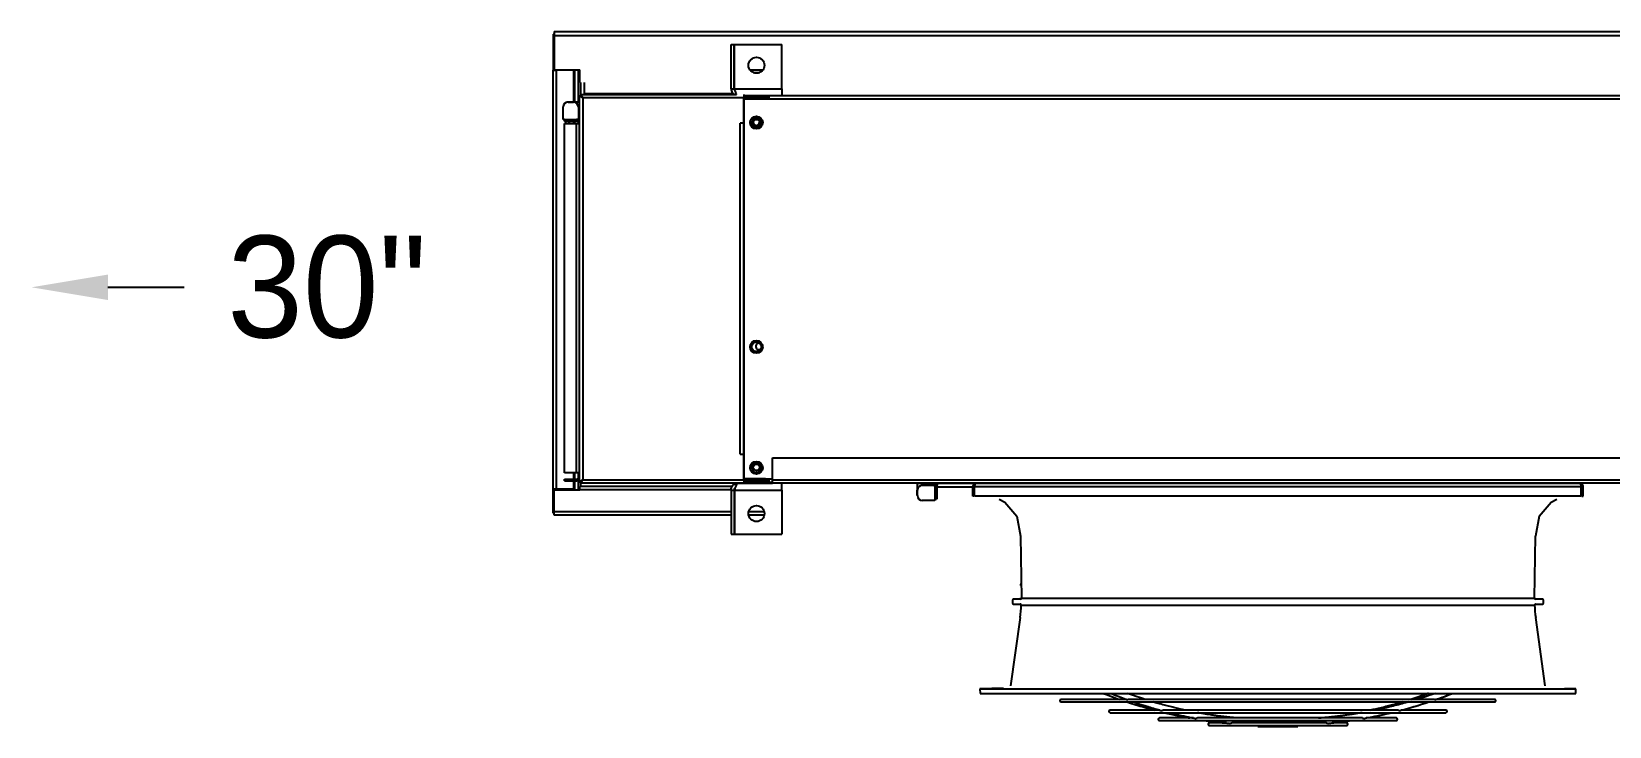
# Model space of a CAD drawing. Header units: inches. Extents: x 908 to 1218, y 494 to 690.
# Drawn here: x 1116.89 to 1147.91, y 617.64 to 631.29 of the extents above; entities that cross this region are included whole.
import ezdxf

# ---------------------------------------------------------------- set-up
doc = ezdxf.new("R2010")
doc.units = ezdxf.units.IN
doc.header["$MEASUREMENT"] = 0

msp = doc.modelspace()

# ---------------------------------------------------------------- linework, layer by layer
at = {"linetype": 'Continuous', "lineweight": 25}
for p, q in [((1127.1421, 631.2354), (1127.1421, 630.5323)), ((1127.1421, 631.2354), (1127.1671, 631.2354)), ((1127.1671, 631.2881), (1127.1671, 631.2096)), ((1127.1671, 631.2881), (1129.5146, 631.2881)), ((1127.1671, 631.2096), (1127.1671, 630.5393)), ((1127.1671, 631.2096), (1129.5146, 631.2096)), ((1130.5771, 631.2881), (1192.2026, 631.2881)), ((1130.5771, 631.2096), (1192.2026, 631.2096)), ((1130.6398, 630.1643), (1130.6398, 631.0323)), ((1130.6398, 631.0323), (1130.7048, 631.0323)), ((1130.7048, 630.1643), (1130.7048, 631.0323)), ((1130.7084, 631.0323), (1131.6398, 631.0323)), ((1130.7084, 630.1643), (1130.7084, 631.0323)), ((1131.6398, 630.1643), (1131.6398, 631.0323)), ((1127.1421, 622.2979), (1127.1421, 630.5323)), ((1127.1421, 630.5323), (1127.2086, 630.5323)), ((1127.1671, 630.5323), (1127.1671, 630.5393)), ((1127.1671, 630.5393), (1127.6671, 630.5393)), ((1127.1921, 630.5393), (1127.1921, 630.5323)), ((1127.1959, 630.5323), (1127.1959, 630.5393)), ((1127.2086, 622.2979), (1127.2086, 630.5323)), ((1127.5483, 630.5323), (1127.2086, 630.5323)), ((1127.2624, 630.5323), (1127.2624, 630.5393)), ((1127.5483, 629.9021), (1127.5483, 630.5323)), ((1127.5709, 629.9021), (1127.5709, 630.5393)), ((1127.6374, 630.5393), (1127.6374, 629.9021)), ((1127.6671, 630.4838), (1127.6671, 630.5393)), ((1130.7048, 630.5393), (1130.7084, 630.5393)), ((1131.0099, 630.5393), (1131.2698, 630.5393)), ((1127.6671, 630.2858), (1127.6671, 630.4838)), ((1127.6789, 630.2858), (1127.6789, 630.0257)), ((1127.7529, 630.2858), (1127.7529, 630.0676)), ((1130.7048, 630.4838), (1130.7084, 630.4838)), ((1130.7048, 630.2858), (1130.7084, 630.2858)), ((1131.0752, 630.4838), (1131.2045, 630.4838)), ((1127.4362, 629.9018), (1127.5457, 629.9018)), ((1127.6614, 629.9021), (1127.4364, 629.9021)), ((1127.6614, 622.4452), (1127.6614, 630.0257)), ((1127.6614, 630.0257), (1127.6864, 630.0257)), ((1127.69, 630.0542), (1130.7494, 630.0542)), ((1127.69, 630.0542), (1127.69, 630.0292)), ((1130.8894, 629.9877), (1127.7279, 629.9877)), ((1127.7279, 629.9877), (1127.7279, 622.4832)), ((1127.7529, 630.0676), (1127.7529, 630.0542)), ((1130.6841, 630.0676), (1127.7529, 630.0676)), ((1130.6398, 630.1643), (1130.7048, 630.1643)), ((1130.7084, 630.1643), (1131.6398, 630.1643)), ((1130.8894, 630.0509), (1130.8894, 629.9877)), ((1130.8894, 630.0323), (1131.3898, 630.0323)), ((1131.3114, 630.0261), (1130.8894, 630.0261)), ((1130.8898, 630.0011), (1130.8894, 630.0011)), ((1130.8894, 629.4877), (1130.8894, 629.9877)), ((1130.8896, 630.0323), (1130.8896, 630.0261)), ((1130.8896, 630.0011), (1130.8896, 629.966)), ((1130.8896, 622.5049), (1130.8896, 629.966)), ((1131.3114, 629.966), (1130.8896, 629.966)), ((1130.8898, 630.0011), (1130.8898, 629.9696)), ((1131.3114, 630.0011), (1130.8898, 630.0011)), ((1131.3114, 629.9696), (1130.8898, 629.9696)), ((1130.8898, 629.9658), (1130.8898, 622.5051)), ((1130.8898, 629.9658), (1131.3898, 629.9658)), ((1131.3114, 630.0011), (1131.3114, 630.0261)), ((1131.3114, 630.0011), (1131.3114, 629.9696)), ((1131.3114, 629.9658), (1131.3114, 629.966)), ((1131.3898, 629.9658), (1131.3898, 630.0323)), ((1131.3898, 630.0323), (1191.3898, 630.0323)), ((1131.3898, 629.9658), (1191.3898, 629.9658)), ((1131.6398, 630.1643), (1131.6398, 630.0323)), ((1127.3424, 629.5581), (1127.3424, 629.8081)), ((1127.6394, 629.8081), (1127.6394, 629.5581)), ((1127.6394, 629.6051), (1127.6614, 629.6051)), ((1127.3659, 629.5581), (1127.3424, 629.5581)), ((1127.3659, 629.5581), (1127.6054, 629.5581)), ((1127.3659, 629.5266), (1127.3659, 629.5581)), ((1127.3659, 629.5266), (1127.6054, 629.5266)), ((1127.3659, 622.6206), (1127.3659, 629.4851)), ((1127.3659, 629.4851), (1127.6054, 629.4851)), ((1127.5483, 629.4851), (1127.5483, 629.5266)), ((1127.5709, 629.4851), (1127.5709, 629.5266)), ((1127.6054, 629.5266), (1127.6054, 629.5581)), ((1127.6394, 629.5581), (1127.6054, 629.5581)), ((1127.6054, 622.6206), (1127.6054, 629.4851)), ((1127.6054, 629.4851), (1127.6614, 629.4851)), ((1127.6374, 629.5581), (1127.6374, 629.5507)), ((1127.6374, 629.5116), (1127.6374, 629.4851)), ((1130.8894, 629.4877), (1130.8229, 629.4877)), ((1130.8229, 622.9832), (1130.8229, 629.4877)), ((1130.8894, 629.4877), (1130.8894, 622.9832)), ((1118.3921, 626.2642), (1119.8921, 626.2642)), ((1130.8229, 622.9832), (1130.8894, 622.9832)), ((1130.8894, 622.4832), (1130.8894, 622.9832)), ((1131.4563, 622.9136), (1191.3233, 622.9136)), ((1131.4563, 622.4801), (1131.4563, 622.9136)), ((1127.6054, 622.6206), (1127.3659, 622.6206)), ((1127.3659, 622.4641), (1127.3659, 622.4956)), ((1127.3659, 622.4956), (1127.6054, 622.4956)), ((1127.3659, 622.4641), (1127.6054, 622.4641)), ((1127.5483, 622.4956), (1127.5483, 622.6206)), ((1127.5483, 622.2979), (1127.5483, 622.4641)), ((1127.5709, 622.4956), (1127.5709, 622.6206)), ((1127.5709, 622.2846), (1127.5709, 622.4641)), ((1127.6614, 622.6206), (1127.6054, 622.6206)), ((1127.6054, 622.4956), (1127.6054, 622.4641)), ((1127.6374, 622.6206), (1127.6374, 622.5106)), ((1127.6374, 622.4714), (1127.6374, 622.2846)), ((1127.6469, 622.4956), (1127.6469, 622.6206)), ((1127.6614, 622.4956), (1127.6469, 622.4956)), ((1127.6614, 622.4452), (1127.6864, 622.4452)), ((1127.6789, 622.4452), (1127.6789, 622.3511)), ((1127.69, 622.4167), (1127.69, 622.4417)), ((1127.7279, 622.4832), (1130.8894, 622.4832)), ((1130.8894, 622.4832), (1130.8894, 622.4167)), ((1130.8894, 622.4698), (1130.8898, 622.4698)), ((1130.8894, 622.4448), (1131.3114, 622.4448)), ((1130.8896, 622.4698), (1130.8896, 622.5049)), ((1131.3114, 622.5049), (1130.8896, 622.5049)), ((1130.8898, 622.5051), (1131.3898, 622.5051)), ((1130.8898, 622.4698), (1130.8898, 622.5013)), ((1131.3114, 622.5013), (1130.8898, 622.5013)), ((1131.3114, 622.4698), (1130.8898, 622.4698)), ((1130.9626, 622.5049), (1130.9626, 622.5013)), ((1131.3155, 622.5051), (1131.3114, 622.5049)), ((1131.3114, 622.5049), (1131.3114, 622.5051)), ((1131.3114, 622.4698), (1131.3114, 622.5013)), ((1131.3114, 622.4698), (1131.3114, 622.4448)), ((1131.3898, 622.4461), (1131.3114, 622.4461)), ((1131.3898, 622.4386), (1131.3898, 622.5051)), ((1131.3898, 622.5051), (1131.4563, 622.5051)), ((1131.3898, 622.4386), (1131.4563, 622.4386)), ((1131.4563, 622.4801), (1191.3233, 622.4801)), ((1131.4563, 622.4136), (1131.4563, 622.4801)), ((1127.2086, 622.2979), (1127.1421, 622.2979)), ((1127.1421, 621.8292), (1127.1421, 622.2979)), ((1127.1671, 622.2846), (1127.1671, 622.2979)), ((1127.1671, 622.2846), (1127.6671, 622.2846)), ((1127.1671, 621.8551), (1127.1671, 622.2846)), ((1127.1921, 622.2979), (1127.1921, 622.2846)), ((1127.1959, 622.2846), (1127.1959, 622.2979)), ((1127.5483, 622.2979), (1127.2086, 622.2979)), ((1127.2624, 622.2846), (1127.2624, 622.2979)), ((1127.6671, 622.2846), (1127.6671, 622.3511)), ((1130.6609, 622.3511), (1127.6671, 622.3511)), ((1130.6403, 622.2846), (1127.6671, 622.2846)), ((1130.8894, 622.4167), (1127.69, 622.4167)), ((1130.6398, 622.2816), (1130.7048, 622.2816)), ((1130.6398, 622.2816), (1130.6398, 621.4136)), ((1130.7048, 622.2816), (1130.7048, 621.4136)), ((1130.7093, 622.2846), (1130.7052, 622.2846)), ((1130.7084, 622.2816), (1131.6398, 622.2816)), ((1130.7084, 622.2816), (1130.7084, 621.4136)), ((1130.7718, 622.4136), (1131.4563, 622.4136)), ((1191.3233, 622.4136), (1131.4563, 622.4136)), ((1131.6398, 622.2816), (1131.6398, 622.4136)), ((1131.6398, 622.2816), (1131.6398, 621.4136)), ((1134.2994, 622.1713), (1134.2994, 622.2808)), ((1134.2994, 622.2808), (1134.3044, 622.2808)), ((1134.2994, 622.1713), (1134.3044, 622.1713)), ((1134.3042, 622.2808), (1134.3042, 622.4136)), ((1134.3044, 622.1713), (1134.3044, 622.2808)), ((1134.3982, 622.3746), (1134.6482, 622.3746)), ((1134.6012, 622.4136), (1134.6012, 622.3746)), ((1134.6482, 622.3746), (1134.6482, 622.3406)), ((1134.6499, 622.3511), (1134.6482, 622.3511)), ((1134.6482, 622.3406), (1134.6797, 622.3406)), ((1134.6482, 622.3406), (1134.6482, 622.1011)), ((1134.6797, 622.3406), (1134.6797, 622.1011)), ((1134.6832, 622.2846), (1134.6797, 622.2846)), ((1134.684, 622.3511), (1134.6812, 622.3511)), ((1134.6832, 622.3406), (1134.6832, 622.1011)), ((1135.3898, 622.3406), (1134.6832, 622.3406)), ((1135.3898, 622.3471), (1135.4148, 622.3471)), ((1135.3898, 622.1636), (1135.3898, 622.3471)), ((1135.4148, 622.1636), (1135.3898, 622.1636)), ((1135.4148, 622.3471), (1135.4148, 622.1636)), ((1135.4287, 622.3406), (1135.4148, 622.3406)), ((1147.3509, 622.3471), (1135.4287, 622.3471)), ((1135.4287, 622.1636), (1135.4287, 622.3471)), ((1147.3509, 622.1636), (1135.4287, 622.1636)), ((1147.3509, 622.1636), (1147.3509, 622.3471)), ((1147.3648, 622.3406), (1147.3509, 622.3406)), ((1147.3898, 622.3471), (1147.3648, 622.3471)), ((1147.3648, 622.3471), (1147.3648, 622.1636)), ((1147.3648, 622.1636), (1147.3898, 622.1636)), ((1147.3898, 622.1636), (1147.3898, 622.3471)), ((1127.1671, 621.8292), (1127.1421, 621.8292)), ((1127.1671, 621.7886), (1127.1671, 621.8551)), ((1130.6398, 621.8551), (1127.1671, 621.8551)), ((1130.7084, 621.8551), (1130.7048, 621.8551)), ((1131.292, 621.8551), (1130.9876, 621.8551)), ((1134.6482, 622.0776), (1134.3982, 622.0776)), ((1134.6482, 622.1011), (1134.6482, 622.0776)), ((1134.6482, 622.1011), (1134.6797, 622.1011)), ((1135.9078, 622.1011), (1136.0223, 622.0449)), ((1136.0223, 622.0449), (1136.2587, 621.7656)), ((1146.521, 621.7656), (1146.7574, 622.0449)), ((1146.7574, 622.0449), (1146.8718, 622.1011)), ((1130.6398, 621.7886), (1127.1671, 621.7886)), ((1130.7084, 621.7886), (1130.7048, 621.7886)), ((1131.2929, 621.7886), (1130.9867, 621.7886)), ((1130.6398, 621.4136), (1130.7048, 621.4136)), ((1130.7084, 621.4136), (1131.6398, 621.4136)), ((1136.3308, 621.373), (1136.3477, 620.1576)), ((1146.4319, 620.1576), (1146.4489, 621.373)), ((1136.3355, 620.4091), (1136.339, 620.4228)), ((1136.3442, 620.4091), (1136.3355, 620.4091)), ((1136.3355, 620.4091), (1136.338, 620.4078)), ((1136.339, 620.4228), (1136.338, 620.4078)), ((1136.338, 620.4078), (1136.3442, 620.4058)), ((1136.3433, 620.4741), (1136.339, 620.4228)), ((1136.339, 620.4228), (1136.3438, 620.4374)), ((1136.1733, 620.1156), (1136.1733, 620.0619)), ((1136.3284, 620.1376), (1136.1926, 620.1353)), ((1136.1926, 620.0422), (1136.3265, 620.0399)), ((1136.3355, 620.1621), (1136.338, 620.1634)), ((1136.3476, 620.1621), (1136.3355, 620.1621)), ((1136.3355, 620.1621), (1136.339, 620.1484)), ((1136.338, 620.1634), (1136.3476, 620.1665)), ((1136.339, 620.1484), (1136.338, 620.1634)), ((1136.339, 620.1484), (1136.3409, 620.1425)), ((1136.339, 620.1484), (1136.3395, 620.1413)), ((1136.3458, 620.0194), (1146.4338, 620.0194)), ((1136.3477, 620.1576), (1146.4319, 620.1576)), ((1146.587, 620.1353), (1146.4513, 620.1376)), ((1146.4532, 620.0399), (1146.587, 620.0422)), ((1146.6064, 620.0619), (1146.6064, 620.1156)), ((1136.324, 619.7795), (1136.1352, 618.436)), ((1146.6445, 618.436), (1146.4556, 619.7795)), ((1135.7599, 618.3796), (1135.5335, 618.3756)), ((1135.5335, 618.3756), (1135.5351, 618.2876)), ((1135.5335, 618.3756), (1147.2461, 618.3756)), ((1138.4151, 618.168), (1137.1292, 618.168)), ((1137.1292, 618.1188), (1145.6504, 618.1188)), ((1144.4478, 618.168), (1138.4693, 618.168)), ((1145.6504, 618.168), (1144.5026, 618.168)), ((1146.4695, 618.2863), (1146.4695, 618.2876)), ((1146.5097, 618.2863), (1146.5097, 618.2876)), ((1146.5496, 618.2863), (1146.5496, 618.2876)), ((1146.5542, 618.2876), (1146.5542, 618.2863)), ((1146.5895, 618.2863), (1146.5895, 618.2876)), ((1146.6309, 618.2876), (1146.6309, 618.2863)), ((1147.2461, 618.3756), (1147.0197, 618.3796)), ((1147.2446, 618.2876), (1147.2461, 618.3756)), ((1139.0716, 617.9574), (1138.0905, 617.9574)), ((1138.0905, 617.9082), (1144.6891, 617.9082)), ((1139.7299, 617.8036), (1139.0626, 617.8036)), ((1143.7526, 617.9574), (1139.1339, 617.9574)), ((1143.0498, 617.8036), (1139.8055, 617.8036)), ((1143.7171, 617.8036), (1143.1265, 617.8036)), ((1144.6891, 617.9574), (1143.8144, 617.9574)), ((1139.0626, 617.7543), (1143.7171, 617.7543)), ((1140.377, 617.7071), (1140.0419, 617.7071)), ((1140.0419, 617.6579), (1142.7377, 617.6579)), ((1142.3416, 617.7071), (1140.4822, 617.7071)), ((1140.9961, 617.6577), (1140.9961, 617.638)), ((1140.9961, 617.6577), (1141.7835, 617.6577)), ((1140.9961, 617.638), (1141.7835, 617.638)), ((1141.7835, 617.638), (1141.7835, 617.6577)), ((1142.7377, 617.7071), (1142.4574, 617.7071))]:
    msp.add_line(p, q, dxfattribs=at)
for p, q in [((1129.5146, 631.2881), (1130.5771, 631.2881)), ((1129.5146, 631.2096), (1130.5771, 631.2096)), ((1134.3042, 622.4136), (1147.3233, 622.4136)), ((1136.2587, 621.7656), (1136.3308, 621.373)), ((1146.521, 621.7656), (1146.4489, 621.373))]:
    msp.add_line(p, q)
at = {"linetype": 'Continuous', "lineweight": 25, "flags": 128}
for points in [[(1127.7279, 629.9877), (1127.7279, 629.9877)], [(1127.7279, 622.4832), (1127.7279, 622.4832)]]:
    msp.add_lwpolyline(points, dxfattribs=at)
at = {"linetype": 'Continuous', "lineweight": 25}
for centre, radius in [((1131.1398, 630.6261), 0.1562), ((1131.1398, 629.5011), 0.125), ((1131.1398, 629.5011), 0.0938), ((1131.1398, 629.5011), 0.0625), ((1131.1398, 625.0948), 0.125), ((1131.1398, 625.0948), 0.0938), ((1131.1398, 622.7198), 0.125), ((1131.1398, 622.7198), 0.0938), ((1131.1398, 622.7273), 0.0625), ((1131.1398, 621.8198), 0.1563)]:
    msp.add_circle(centre, radius, dxfattribs=at)
for centre, radius, start, end in [((1127.4362, 629.8081), 0.0938, 90, 180), ((1127.4364, 629.8083), 0.0938, 90, 135.06827), ((1127.5457, 629.8081), 0.0938, 0, 90), ((1127.4233, 629.5323), 0.0497, 186.63696, 251.75908), ((1127.4233, 629.5323), 0.0497, 288.24092, 353.36304), ((1127.6054, 629.4851), 0.073, 39.90374, 90), ((1127.6054, 629.4851), 0.0415, 0, 90), ((1131.1398, 629.5086), 0.0625, 183.43981, 356.56019), ((1131.1867, 625.1026), 0.0625, 73.18559, 305.5796), ((1127.6054, 622.5371), 0.0415, 270, 0), ((1127.6054, 622.5371), 0.073, 270, 320.09626), ((1131.4563, 622.4801), 0.0665, 218.61324, 270), ((1134.3979, 622.1713), 0.0938, 180, 270), ((1134.3982, 622.2808), 0.0938, 90, 180), ((1134.3982, 622.1713), 0.0938, 180, 270), ((1136.193, 620.1156), 0.0197, 91, 180), ((1136.193, 620.0619), 0.0197, 180, 269), ((1133.8873, 620.122), 2.4606, 352, 357.61022), ((1136.3261, 620.0202), 0.0197, 357.61022, 89), ((1136.328, 620.1573), 0.0197, 271, 0.79863), ((1146.4516, 620.1573), 0.0197, 179.20137, 269), ((1146.4535, 620.0202), 0.0197, 91, 182.38978), ((1148.8923, 620.122), 2.4606, 182.38978, 188), ((1146.5867, 620.1156), 0.0197, 0, 89), ((1146.5867, 620.0619), 0.0197, 271, 0), ((1137.1292, 618.1434), 0.0246, 90, 270), ((1145.6504, 618.1434), 0.0246, 270, 90), ((1138.0905, 617.9328), 0.0246, 90, 270), ((1139.0626, 617.7789), 0.0246, 90, 270), ((1143.7171, 617.7789), 0.0246, 270, 90), ((1144.6891, 617.9328), 0.0246, 270, 90), ((1140.0419, 617.6825), 0.0246, 90, 270), ((1142.7377, 617.6825), 0.0246, 270, 90)]:
    msp.add_arc(centre, radius, start, end, dxfattribs=at)
for points, knots in [([(1127.6614, 630.0257), (1127.6619, 630.0251), (1127.6628, 630.0241), (1127.6689, 630.0215), (1127.6766, 630.0181), (1127.6872, 630.0127), (1127.7036, 630.0022), (1127.7188, 629.9932), (1127.7279, 629.9877)], [0, 0, 0, 0, 0.1570937, 0.2974345, 0.4217231, 0.5309915, 0.7167197, 1, 1, 1, 1]), ([(1127.6864, 630.0257), (1127.6867, 630.0251), (1127.6873, 630.0241), (1127.6911, 630.0214), (1127.696, 630.018), (1127.7027, 630.0125), (1127.7129, 630.002), (1127.7223, 629.9931), (1127.7279, 629.9877)], [0, 0, 0, 0, 0.1438783, 0.2741172, 0.392286, 0.5004923, 0.6949802, 1, 1, 1, 1]), ([(1127.7279, 629.9877), (1127.7235, 629.995), (1127.7139, 630.0109), (1127.7013, 630.0312), (1127.6938, 630.0462), (1127.6907, 630.0532), (1127.6902, 630.0539), (1127.69, 630.0542)], [0, 0, 0, 0, 0.2277363, 0.4962021, 0.6892004, 0.8824379, 1, 1, 1, 1]), ([(1127.7279, 629.9877), (1127.7219, 629.9939), (1127.7119, 630.0041), (1127.7, 630.0163), (1127.6936, 630.0245), (1127.6906, 630.0286), (1127.6902, 630.029), (1127.69, 630.0292)], [0, 0, 0, 0, 0.3356221, 0.5506471, 0.7242724, 0.8985468, 1, 1, 1, 1]), ([(1130.6398, 630.1643), (1130.6411, 630.1503), (1130.6436, 630.1224), (1130.6639, 630.0858), (1130.6842, 630.0624), (1130.6984, 630.0555), (1130.701, 630.0542)], [0, 0, 0, 0, 0.3077552, 0.6156747, 0.930549, 1, 1, 1, 1]), ([(1130.7048, 630.1643), (1130.7054, 630.158), (1130.7065, 630.1453), (1130.7134, 630.1298), (1130.7197, 630.1228), (1130.7223, 630.1199)], [0, 0, 0, 0, 0.3672053, 0.7336714, 1, 1, 1, 1]), ([(1130.7494, 630.0542), (1130.7463, 630.0593), (1130.7379, 630.0731), (1130.7242, 630.1129), (1130.7136, 630.1472), (1130.7084, 630.1643)], [0, 0, 0, 0, 0.2268035, 0.6134037, 1, 1, 1, 1]), ([(1131.3751, 629.9658), (1131.373, 629.9696), (1131.3673, 629.9801), (1131.3492, 629.9926), (1131.3289, 630.0002), (1131.3159, 630.0008), (1131.3114, 630.0011)], [0, 0, 0, 0, 0.1807505, 0.5061596, 0.8322037, 1, 1, 1, 1]), ([(1131.3284, 629.9658), (1131.3254, 629.9671), (1131.3201, 629.9693), (1131.3141, 629.9695), (1131.3114, 629.9696)], [0, 0, 0, 0, 0.56461137, 1, 1, 1, 1]), ([(1127.7279, 622.4832), (1127.7206, 622.4788), (1127.7047, 622.4691), (1127.6844, 622.4566), (1127.6694, 622.449), (1127.6624, 622.4459), (1127.6617, 622.4454), (1127.6614, 622.4452)], [0, 0, 0, 0, 0.2277354, 0.4961981, 0.6891981, 0.8824378, 1, 1, 1, 1]), ([(1127.7279, 622.4832), (1127.7217, 622.4771), (1127.7115, 622.4672), (1127.6993, 622.4553), (1127.6911, 622.4488), (1127.687, 622.4459), (1127.6866, 622.4454), (1127.6864, 622.4452)], [0, 0, 0, 0, 0.3356209, 0.5506463, 0.7242648, 0.8985485, 1, 1, 1, 1]), ([(1127.69, 622.4417), (1127.6902, 622.4419), (1127.6907, 622.4424), (1127.6932, 622.4458), (1127.6969, 622.4506), (1127.703, 622.4577), (1127.7136, 622.4684), (1127.7226, 622.4777), (1127.7279, 622.4832)], [0, 0, 0, 0, 0.1272914, 0.2513276, 0.3747964, 0.5004322, 0.7039161, 1, 1, 1, 1]), ([(1127.69, 622.4167), (1127.6902, 622.4171), (1127.6907, 622.4178), (1127.6931, 622.4232), (1127.6968, 622.4308), (1127.7028, 622.442), (1127.7134, 622.4592), (1127.7226, 622.4743), (1127.7279, 622.4832)], [0, 0, 0, 0, 0.1398597, 0.2740293, 0.4037366, 0.5303409, 0.7251826, 1, 1, 1, 1]), ([(1131.3114, 622.5013), (1131.3159, 622.5016), (1131.323, 622.502), (1131.329, 622.505), (1131.3313, 622.5061)], [0, 0, 0, 0, 0.6172031, 1, 1, 1, 1]), ([(1131.3114, 622.4698), (1131.3196, 622.4705), (1131.3359, 622.472), (1131.3572, 622.4835), (1131.371, 622.4952), (1131.3753, 622.5034), (1131.3761, 622.5051)], [0, 0, 0, 0, 0.3043132, 0.6088712, 0.9211559, 1, 1, 1, 1]), ([(1127.6671, 622.3086), (1127.6652, 622.3068), (1127.6596, 622.3014), (1127.653, 622.2949), (1127.6465, 622.2899), (1127.6421, 622.2871), (1127.6385, 622.2849), (1127.6378, 622.2841), (1127.6374, 622.2837)], [0, 0, 0, 0, 0.1325635, 0.3952203, 0.5255751, 0.6685098, 0.8261126, 1, 1, 1, 1]), ([(1127.645, 622.2846), (1127.6457, 622.2854), (1127.6477, 622.2878), (1127.655, 622.2958), (1127.6625, 622.3033), (1127.6671, 622.3078)], [0, 0, 0, 0, 0.1611662, 0.483086, 1, 1, 1, 1]), ([(1130.6398, 622.2816), (1130.6411, 622.2955), (1130.6437, 622.3234), (1130.6637, 622.3608), (1130.693, 622.39), (1130.7301, 622.4097), (1130.7577, 622.4123), (1130.7718, 622.4136)], [0, 0, 0, 0, 0.1907789, 0.3816597, 0.5768534, 0.7838764, 1, 1, 1, 1]), ([(1130.7048, 622.2816), (1130.7054, 622.2879), (1130.7065, 622.3006), (1130.7134, 622.3161), (1130.7197, 622.323), (1130.7223, 622.326)], [0, 0, 0, 0, 0.3672045, 0.73367, 1, 1, 1, 1]), ([(1130.7718, 622.4136), (1130.7665, 622.4116), (1130.756, 622.4076), (1130.7401, 622.3771), (1130.7242, 622.3335), (1130.7136, 622.2989), (1130.7084, 622.2816)], [0, 0, 0, 0, 0.2499999, 0.4999986, 0.7500026, 1, 1, 1, 1]), ([(1134.6482, 622.3406), (1134.6489, 622.3484), (1134.6504, 622.364), (1134.6616, 622.3847), (1134.6776, 622.4004), (1134.6979, 622.4113), (1134.7131, 622.4128), (1134.7212, 622.4136)], [0, 0, 0, 0, 0.1911269, 0.3820585, 0.5729919, 0.7736094, 1, 1, 1, 1]), ([(1134.6797, 622.3406), (1134.68, 622.3447), (1134.6805, 622.3519), (1134.6837, 622.3579), (1134.6851, 622.3605)], [0, 0, 0, 0, 0.567634, 1, 1, 1, 1]), ([(1134.7212, 622.4136), (1134.7153, 622.4122), (1134.7056, 622.41), (1134.6928, 622.3947), (1134.6874, 622.3771), (1134.6846, 622.358), (1134.6837, 622.3466), (1134.6832, 622.3406)], [0, 0, 0, 0, 0.3002984, 0.4981942, 0.7181275, 0.8511703, 1, 1, 1, 1]), ([(1135.4563, 622.4136), (1135.4486, 622.4128), (1135.4331, 622.4112), (1135.4127, 622.399), (1135.3976, 622.3811), (1135.3906, 622.3625), (1135.39, 622.3509), (1135.3898, 622.3471)], [0, 0, 0, 0, 0.2220575, 0.4441646, 0.6662547, 0.8883502, 1, 1, 1, 1]), ([(1135.4394, 622.3845), (1135.4356, 622.3826), (1135.4273, 622.3783), (1135.4186, 622.3663), (1135.4151, 622.355), (1135.4149, 622.3485), (1135.4148, 622.3471)], [0, 0, 0, 0, 0.2685758, 0.5883799, 0.9082018, 1, 1, 1, 1]), ([(1135.4287, 622.3471), (1135.4308, 622.3548), (1135.4349, 622.3703), (1135.441, 622.3907), (1135.4471, 622.4058), (1135.4522, 622.4128), (1135.4553, 622.4134), (1135.4563, 622.4136)], [0, 0, 0, 0, 0.222062, 0.4441579, 0.6662603, 0.888352, 1, 1, 1, 1]), ([(1147.3233, 622.4136), (1147.3254, 622.4128), (1147.3294, 622.4112), (1147.3356, 622.399), (1147.3417, 622.3811), (1147.3468, 622.3625), (1147.3499, 622.3509), (1147.3509, 622.3471)], [0, 0, 0, 0, 0.2220589, 0.4441573, 0.6662566, 0.8883526, 1, 1, 1, 1]), ([(1147.3898, 622.3471), (1147.389, 622.3548), (1147.3875, 622.3703), (1147.3752, 622.3907), (1147.3573, 622.4058), (1147.3388, 622.4128), (1147.3272, 622.4134), (1147.3233, 622.4136)], [0, 0, 0, 0, 0.2220614, 0.4441603, 0.6662627, 0.8883623, 1, 1, 1, 1]), ([(1147.3648, 622.3471), (1147.3643, 622.3522), (1147.3632, 622.3624), (1147.3547, 622.3751), (1147.3464, 622.3829), (1147.3409, 622.3844), (1147.3402, 622.3846)], [0, 0, 0, 0, 0.3190162, 0.6380952, 0.9571792, 1, 1, 1, 1]), ([(1135.5351, 618.2876), (1135.5375, 618.2876), (1135.5423, 618.2876), (1135.5813, 618.2876), (1135.6434, 618.2876), (1135.7305, 618.2876), (1135.8418, 618.2876), (1135.9769, 618.2876), (1136.1351, 618.2876), (1136.3158, 618.2876), (1136.5183, 618.2876), (1136.7416, 618.2876), (1136.9848, 618.2876), (1137.2469, 618.2876), (1137.5268, 618.2876), (1137.8231, 618.2876), (1138.1348, 618.2876), (1138.4604, 618.2876), (1138.7985, 618.2876), (1139.1477, 618.2876), (1139.5065, 618.2876), (1139.8734, 618.2876), (1140.2468, 618.2876), (1140.6251, 618.2876), (1141.0066, 618.2876), (1141.3898, 618.2876), (1141.773, 618.2876), (1142.1546, 618.2876), (1142.5328, 618.2876), (1142.9062, 618.2876), (1143.2731, 618.2876), (1143.6319, 618.2876), (1143.9812, 618.2876), (1144.3193, 618.2876), (1144.6449, 618.2876), (1144.9565, 618.2876), (1145.2529, 618.2876), (1145.5327, 618.2876), (1145.7948, 618.2876), (1146.038, 618.2876), (1146.2614, 618.2876), (1146.4638, 618.2876), (1146.6446, 618.2876), (1146.8028, 618.2876), (1146.9378, 618.2876), (1147.0491, 618.2876), (1147.1363, 618.2876), (1147.1983, 618.2876), (1147.2373, 618.2876), (1147.2422, 618.2876), (1147.2446, 618.2876)], [0, 0, 0, 0, 0.0208333, 0.0416667, 0.0625, 0.0833333, 0.1041667, 0.125, 0.1458333, 0.1666667, 0.1875, 0.2083334, 0.2291667, 0.25, 0.2708334, 0.2916666, 0.3125, 0.3333333, 0.3541667, 0.375, 0.3958333, 0.4166666, 0.4375001, 0.4583333, 0.4791667, 0.5, 0.5208333, 0.5416667, 0.5625, 0.5833334, 0.6041667, 0.625, 0.6458334, 0.6666667, 0.6875, 0.7083334, 0.7291667, 0.75, 0.7708333, 0.7916667, 0.8125, 0.8333333, 0.8541667, 0.875, 0.8958333, 0.9166667, 0.9375, 0.9583333, 0.9791667, 1, 1, 1, 1]), ([(1135.9961, 618.3837), (1135.9944, 618.3837), (1135.9908, 618.3836), (1135.9638, 618.3831), (1135.9253, 618.3824), (1135.8791, 618.3816), (1135.8324, 618.3808), (1135.7929, 618.3801), (1135.7653, 618.3797), (1135.7617, 618.3796), (1135.7599, 618.3796)], [0, 0, 0, 0, 0.1247936, 0.2486431, 0.3721439, 0.4969371, 0.6227234, 0.7484945, 0.8742541, 1, 1, 1, 1]), ([(1137.9566, 618.2876), (1137.984, 618.2768), (1138.0774, 618.2398), (1138.1852, 618.2002), (1138.2659, 618.1728), (1138.2798, 618.168)], [0, 0, 0, 0, 0.2551692, 0.8714274, 1, 1, 1, 1]), ([(1138.1081, 618.2876), (1138.14, 618.2744), (1138.236, 618.2349), (1138.3417, 618.1944), (1138.4156, 618.1683), (1138.425, 618.1649)], [0, 0, 0, 0, 0.3037805, 0.9120454, 1, 1, 1, 1]), ([(1138.1131, 618.2876), (1138.1288, 618.281), (1138.1909, 618.2551), (1138.2984, 618.2134), (1138.3904, 618.1794), (1138.4356, 618.1626)], [0, 0, 0, 0, 0.14679443, 0.58056216, 1, 1, 1, 1]), ([(1138.4236, 618.1188), (1138.4242, 618.1186), (1138.4828, 618.0986), (1138.5949, 618.0636), (1138.7556, 618.0154), (1138.8782, 617.9806), (1138.9474, 617.9626), (1138.9675, 617.9574)], [0, 0, 0, 0, 0.0033163, 0.3252534, 0.6200059, 0.8899545, 1, 1, 1, 1]), ([(1138.4356, 618.1626), (1138.4327, 618.1628), (1138.4282, 618.163), (1138.4258, 618.1644), (1138.425, 618.1649)], [0, 0, 0, 0, 0.6572272, 1, 1, 1, 1]), ([(1138.7797, 618.168), (1138.7679, 618.1717), (1138.7034, 618.192), (1138.5876, 618.2313), (1138.4839, 618.2689), (1138.4326, 618.2876)], [0, 0, 0, 0, 0.1009147, 0.5551046, 1, 1, 1, 1]), ([(1138.47, 618.168), (1138.4696, 618.168), (1138.4674, 618.1681), (1138.4626, 618.1675), (1138.4547, 618.1657), (1138.4452, 618.1633), (1138.439, 618.1628), (1138.4356, 618.1626)], [0, 0, 0, 0, 0.02775, 0.2009137, 0.3724469, 0.6544216, 1, 1, 1, 1]), ([(1138.5548, 618.1188), (1138.5614, 618.1165), (1138.6218, 618.0949), (1138.7301, 618.0597), (1138.8751, 618.0143), (1138.9925, 617.9796), (1139.0623, 617.9604), (1139.0888, 617.9531)], [0, 0, 0, 0, 0.0373277, 0.3415904, 0.6100747, 0.8518795, 1, 1, 1, 1]), ([(1138.5607, 618.1188), (1138.5933, 618.1074), (1138.6864, 618.0747), (1138.8244, 618.031), (1138.9713, 617.9867), (1139.0574, 617.9626), (1139.099, 617.951)], [0, 0, 0, 0, 0.1823606, 0.5219938, 0.7693971, 1, 1, 1, 1]), ([(1139.5641, 617.9574), (1139.5314, 617.9645), (1139.4674, 617.9784), (1139.3692, 618.0017), (1139.2663, 618.0272), (1139.1534, 618.0569), (1139.043, 618.0875), (1138.97, 618.1093), (1138.9383, 618.1188)], [0, 0, 0, 0, 0.1559953, 0.3057262, 0.4694356, 0.6487841, 0.8468714, 1, 1, 1, 1]), ([(1143.8418, 618.1188), (1143.8048, 618.1078), (1143.7296, 618.0855), (1143.6193, 618.0551), (1143.5055, 618.0252), (1143.3938, 617.9976), (1143.2953, 617.9746), (1143.2374, 617.9621), (1143.2157, 617.9574)], [0, 0, 0, 0, 0.17790142, 0.36237281, 0.52920155, 0.72385137, 0.89658553, 1, 1, 1, 1]), ([(1143.2162, 617.9574), (1143.2336, 617.961), (1143.297, 617.9743), (1143.4096, 618.0008), (1143.5584, 618.0379), (1143.7046, 618.0772), (1143.8013, 618.1059), (1143.8446, 618.1188)], [0, 0, 0, 0, 0.0826391, 0.3009, 0.5364815, 0.79198, 1, 1, 1, 1]), ([(1143.9566, 618.1188), (1143.9155, 618.1071), (1143.8258, 618.0817), (1143.6912, 618.0466), (1143.5565, 618.0135), (1143.4325, 617.9851), (1143.3488, 617.9668), (1143.3064, 617.9582), (1143.3021, 617.9574)], [0, 0, 0, 0, 0.1894129, 0.413164, 0.6178386, 0.8064082, 0.9804163, 1, 1, 1, 1]), ([(1143.787, 617.951), (1143.8429, 617.966), (1143.9598, 617.9974), (1144.1278, 618.0471), (1144.2599, 618.0881), (1144.3311, 618.1121), (1144.3511, 618.1188)], [0, 0, 0, 0, 0.2960221, 0.6190564, 0.8929449, 1, 1, 1, 1]), ([(1143.7965, 617.953), (1143.7988, 617.9536), (1143.8482, 617.9662), (1143.9487, 617.994), (1144.1086, 618.0402), (1144.2453, 618.0821), (1144.3305, 618.1108), (1144.3543, 618.1188)], [0, 0, 0, 0, 0.012489, 0.2638136, 0.5389367, 0.8710184, 1, 1, 1, 1]), ([(1144.3472, 618.2876), (1144.3439, 618.2863), (1144.2821, 618.2628), (1144.1667, 618.2231), (1144.0545, 618.1847), (1144.0008, 618.168), (1144.0008, 618.168)], [0, 0, 0, 0, 0.02917, 0.5376936, 0.9996799, 1, 1, 1, 1]), ([(1144.0031, 618.168), (1144.0294, 618.1763), (1144.1241, 618.2061), (1144.24, 618.2459), (1144.3293, 618.2795), (1144.3508, 618.2876)], [0, 0, 0, 0, 0.22608012, 0.81324801, 1, 1, 1, 1]), ([(1144.4857, 618.2876), (1144.4274, 618.2675), (1144.3118, 618.2275), (1144.1907, 618.1883), (1144.1278, 618.1695), (1144.1227, 618.168)], [0, 0, 0, 0, 0.48265126, 0.95842975, 1, 1, 1, 1]), ([(1144.4812, 618.1626), (1144.4782, 618.1628), (1144.4725, 618.1632), (1144.4633, 618.1655), (1144.4552, 618.1674), (1144.4492, 618.1683), (1144.4463, 618.1678), (1144.4454, 618.1677)], [0, 0, 0, 0, 0.3034773, 0.566962, 0.7484022, 0.9157715, 1, 1, 1, 1]), ([(1144.4812, 618.1626), (1144.5418, 618.184), (1144.6547, 618.2238), (1144.7669, 618.2674), (1144.819, 618.2876)], [0, 0, 0, 0, 0.5359077, 1, 1, 1, 1]), ([(1144.491, 618.1648), (1144.4905, 618.1644), (1144.4885, 618.1631), (1144.4843, 618.1628), (1144.4812, 618.1626)], [0, 0, 0, 0, 0.2791152, 1, 1, 1, 1]), ([(1144.4911, 618.1647), (1144.5609, 618.1892), (1144.6718, 618.2282), (1144.7818, 618.2715), (1144.8226, 618.2876)], [0, 0, 0, 0, 0.6294566, 1, 1, 1, 1]), ([(1139.0887, 617.953), (1139.0887, 617.953), (1139.0902, 617.9518), (1139.0944, 617.9511), (1139.0983, 617.951), (1139.099, 617.951)], [0, 0, 0, 0, 0.0124025, 0.8343247, 1, 1, 1, 1]), ([(1139.099, 617.951), (1139.1022, 617.9512), (1139.1081, 617.9516), (1139.1173, 617.9541), (1139.1251, 617.9563), (1139.1302, 617.9572), (1139.1338, 617.9575), (1139.1354, 617.9572), (1139.1362, 617.957)], [0, 0, 0, 0, 0.292607, 0.5470097, 0.7222793, 0.8555869, 0.9202686, 1, 1, 1, 1]), ([(1139.1618, 617.9082), (1139.1712, 617.9058), (1139.2222, 617.8932), (1139.3118, 617.873), (1139.4275, 617.8479), (1139.5409, 617.8248), (1139.616, 617.8109), (1139.6554, 617.8036)], [0, 0, 0, 0, 0.0577954, 0.3112715, 0.5451845, 0.7611209, 1, 1, 1, 1]), ([(1139.2595, 617.9082), (1139.2912, 617.9002), (1139.3593, 617.8831), (1139.4601, 617.8598), (1139.558, 617.8383), (1139.6449, 617.8203), (1139.7112, 617.8071), (1139.7488, 617.8001), (1139.7607, 617.7979)], [0, 0, 0, 0, 0.1903686, 0.4093739, 0.6037593, 0.7761169, 0.9288109, 1, 1, 1, 1]), ([(1139.2615, 617.9082), (1139.2623, 617.908), (1139.3061, 617.8965), (1139.3904, 617.8764), (1139.5181, 617.8471), (1139.6436, 617.8204), (1139.7289, 617.8041), (1139.7698, 617.7962)], [0, 0, 0, 0, 0.0047443, 0.2597377, 0.4981117, 0.7590951, 1, 1, 1, 1]), ([(1139.7608, 617.7981), (1139.762, 617.7975), (1139.7645, 617.7964), (1139.7681, 617.7963), (1139.7698, 617.7962)], [0, 0, 0, 0, 0.5217556, 1, 1, 1, 1]), ([(1139.7698, 617.7962), (1139.773, 617.7964), (1139.7789, 617.7969), (1139.788, 617.7996), (1139.7958, 617.802), (1139.8013, 617.8033), (1139.8052, 617.8037), (1139.8069, 617.8034), (1139.8075, 617.8033)], [0, 0, 0, 0, 0.2854407, 0.5338095, 0.7052372, 0.8376962, 0.9321115, 1, 1, 1, 1]), ([(1140.5845, 617.8036), (1140.5568, 617.806), (1140.4909, 617.8117), (1140.389, 617.8224), (1140.2816, 617.8349), (1140.1834, 617.8478), (1140.1021, 617.8594), (1140.0318, 617.8701), (1139.9652, 617.8807), (1139.8898, 617.8934), (1139.8366, 617.9031), (1139.8086, 617.9082)], [0, 0, 0, 0, 0.106827, 0.2538652, 0.393264, 0.5213065, 0.6332717, 0.7078537, 0.7934049, 0.8912396, 1, 1, 1, 1]), ([(1140.5935, 617.8036), (1140.5758, 617.805), (1140.5245, 617.8092), (1140.436, 617.8179), (1140.3237, 617.8302), (1140.1988, 617.8459), (1140.0713, 617.8638), (1139.9854, 617.8777), (1139.9456, 617.8841)], [0, 0, 0, 0, 0.0816516, 0.2369362, 0.4093109, 0.6011102, 0.8152531, 1, 1, 1, 1]), ([(1142.1862, 617.8036), (1142.2038, 617.805), (1142.2551, 617.8092), (1142.3437, 617.8179), (1142.4559, 617.8302), (1142.5808, 617.8458), (1142.7086, 617.8639), (1142.8387, 617.8847), (1142.9242, 617.8991), (1142.9696, 617.9078), (1142.9712, 617.9082)], [0, 0, 0, 0, 0.0673434, 0.1954166, 0.3375852, 0.4957744, 0.6723918, 0.8258233, 0.9936812, 1, 1, 1, 1]), ([(1143.0432, 617.9082), (1143.0235, 617.9046), (1142.9589, 617.893), (1142.8531, 617.8764), (1142.7194, 617.8569), (1142.5882, 617.8399), (1142.4599, 617.8252), (1142.3447, 617.8138), (1142.2678, 617.8068), (1142.229, 617.8039), (1142.2247, 617.8036)], [0, 0, 0, 0, 0.0722352, 0.2376766, 0.3887453, 0.5628004, 0.7185449, 0.858352, 0.9841316, 1, 1, 1, 1]), ([(1143.045, 617.9082), (1143.0134, 617.9026), (1142.945, 617.8906), (1142.8432, 617.8746), (1142.7431, 617.8599), (1142.6524, 617.8477), (1142.5702, 617.8374), (1142.4955, 617.8287), (1142.4125, 617.8198), (1142.3261, 617.8113), (1142.2622, 617.8059), (1142.234, 617.8036)], [0, 0, 0, 0, 0.1173272, 0.2537855, 0.3769388, 0.488294, 0.589206, 0.680874, 0.7643265, 0.89598, 1, 1, 1, 1]), ([(1143.0487, 617.8034), (1143.0491, 617.8035), (1143.051, 617.8037), (1143.0554, 617.803), (1143.062, 617.8013), (1143.0705, 617.7985), (1143.0785, 617.7965), (1143.0833, 617.7963), (1143.085, 617.7962)], [0, 0, 0, 0, 0.038343, 0.1789577, 0.3183945, 0.5249472, 0.8280535, 1, 1, 1, 1]), ([(1143.085, 617.7962), (1143.1402, 617.8064), (1143.2563, 617.8278), (1143.4245, 617.8634), (1143.5464, 617.8907), (1143.6073, 617.906), (1143.6162, 617.9082)], [0, 0, 0, 0, 0.3104915, 0.6542957, 0.9499074, 1, 1, 1, 1]), ([(1143.085, 617.7962), (1143.0879, 617.7963), (1143.0916, 617.7965), (1143.0935, 617.7978), (1143.0939, 617.7981)], [0, 0, 0, 0, 0.7937388, 1, 1, 1, 1]), ([(1143.102, 617.7994), (1143.1029, 617.7995), (1143.1497, 617.8077), (1143.2288, 617.823), (1143.3416, 617.8457), (1143.4456, 617.868), (1143.5385, 617.8889), (1143.5966, 617.903), (1143.6177, 617.9082)], [0, 0, 0, 0, 0.004831, 0.2716588, 0.4588827, 0.6602288, 0.8767876, 1, 1, 1, 1]), ([(1143.7502, 617.957), (1143.7509, 617.9572), (1143.7517, 617.9574), (1143.7546, 617.9574), (1143.7589, 617.9569), (1143.7661, 617.955), (1143.7753, 617.9524), (1143.7824, 617.9511), (1143.7864, 617.951), (1143.787, 617.951)], [0, 0, 0, 0, 0.0626154, 0.080825, 0.2284319, 0.3747427, 0.6034082, 0.9334816, 1, 1, 1, 1]), ([(1143.787, 617.951), (1143.7899, 617.9512), (1143.7938, 617.9514), (1143.7959, 617.9528), (1143.7964, 617.9531)], [0, 0, 0, 0, 0.7202603, 1, 1, 1, 1]), ([(1139.9529, 617.7543), (1139.9724, 617.7514), (1140.0223, 617.744), (1140.0998, 617.7336), (1140.1829, 617.7231), (1140.257, 617.7144), (1140.3035, 617.7094), (1140.3249, 617.7071)], [0, 0, 0, 0, 0.1574629, 0.4029133, 0.6253461, 0.8273997, 1, 1, 1, 1]), ([(1140.0153, 617.7543), (1140.0366, 617.751), (1140.0984, 617.7412), (1140.2033, 617.7268), (1140.3255, 617.7114), (1140.4072, 617.7028), (1140.4458, 617.6987)], [0, 0, 0, 0, 0.148459, 0.4313257, 0.7313798, 1, 1, 1, 1]), ([(1140.0181, 617.7543), (1140.0379, 617.7511), (1140.1279, 617.7365), (1140.2677, 617.7181), (1140.3877, 617.7058), (1140.4374, 617.7007)], [0, 0, 0, 0, 0.1425303, 0.645365, 1, 1, 1, 1]), ([(1140.4458, 617.6987), (1140.4489, 617.6989), (1140.4548, 617.6994), (1140.4639, 617.7023), (1140.4716, 617.705), (1140.4776, 617.7066), (1140.4816, 617.7073), (1140.4831, 617.707), (1140.4834, 617.7069)], [0, 0, 0, 0, 0.28347557, 0.53094151, 0.70246405, 0.83507072, 0.96055143, 1, 1, 1, 1]), ([(1141.2006, 617.6579), (1141.2079, 617.6578), (1141.2256, 617.6577), (1141.2434, 617.6577), (1141.2538, 617.6577)], [0, 0, 0, 0, 0.4110875, 1, 1, 1, 1]), ([(1141.2956, 617.7071), (1141.2961, 617.7126), (1141.2971, 617.7246), (1141.2936, 617.7416), (1141.2884, 617.7506), (1141.2861, 617.7543)], [0, 0, 0, 0, 0.3232509, 0.7134492, 1, 1, 1, 1]), ([(1141.484, 617.7071), (1141.4836, 617.7126), (1141.4826, 617.7246), (1141.4861, 617.7416), (1141.4913, 617.7506), (1141.4935, 617.7543)], [0, 0, 0, 0, 0.3232497, 0.7134487, 1, 1, 1, 1]), ([(1141.5014, 617.7543), (1141.5, 617.7523), (1141.4955, 617.7455), (1141.492, 617.7299), (1141.4904, 617.7153), (1141.492, 617.708), (1141.4922, 617.7071)], [0, 0, 0, 0, 0.16533729, 0.55364192, 0.94181843, 1, 1, 1, 1]), ([(1141.5321, 617.6577), (1141.5413, 617.6577), (1141.5607, 617.6577), (1141.5803, 617.6578), (1141.5905, 617.6579), (1141.5905, 617.6579)], [0, 0, 0, 0, 0.4736372, 0.9975737, 1, 1, 1, 1]), ([(1142.3392, 617.7068), (1142.3394, 617.7069), (1142.3399, 617.7071), (1142.3424, 617.7071), (1142.3465, 617.7067), (1142.3527, 617.7049), (1142.3605, 617.7021), (1142.3694, 617.6993), (1142.3749, 617.6989), (1142.3777, 617.6987)], [0, 0, 0, 0, 0.0165709, 0.0751265, 0.1995839, 0.3231784, 0.4968868, 0.7489432, 1, 1, 1, 1]), ([(1142.3777, 617.6987), (1142.4117, 617.7021), (1142.483, 617.7092), (1142.5952, 617.7222), (1142.7087, 617.7369), (1142.788, 617.7479), (1142.8264, 617.7538), (1142.8297, 617.7543)], [0, 0, 0, 0, 0.2252491, 0.4725727, 0.7448135, 0.9783224, 1, 1, 1, 1]), ([(1142.3858, 617.7003), (1142.4074, 617.7023), (1142.4518, 617.7066), (1142.5213, 617.7143), (1142.5968, 617.7231), (1142.6798, 617.7336), (1142.7574, 617.744), (1142.8072, 617.7514), (1142.8267, 617.7543)], [0, 0, 0, 0, 0.14654768, 0.30178075, 0.47228808, 0.65999293, 0.86712149, 1, 1, 1, 1])]:
    msp.add_open_spline(points, degree=3, knots=knots, dxfattribs=at)
msp.add_solid([(1118.3921, 626.5142), (1118.3921, 626.0142), (1116.8921, 626.2642)], dxfattribs=at)

# ---------------------------------------------------------------- texts
at = {"linetype": 'Continuous', "lineweight": 25, "insert": (1122.7009, 626.2642), "char_height": 2, "attachment_point": 5}
msp.add_mtext('\\A1;30"', dxfattribs=at)

doc.saveas('drawing.dxf')
